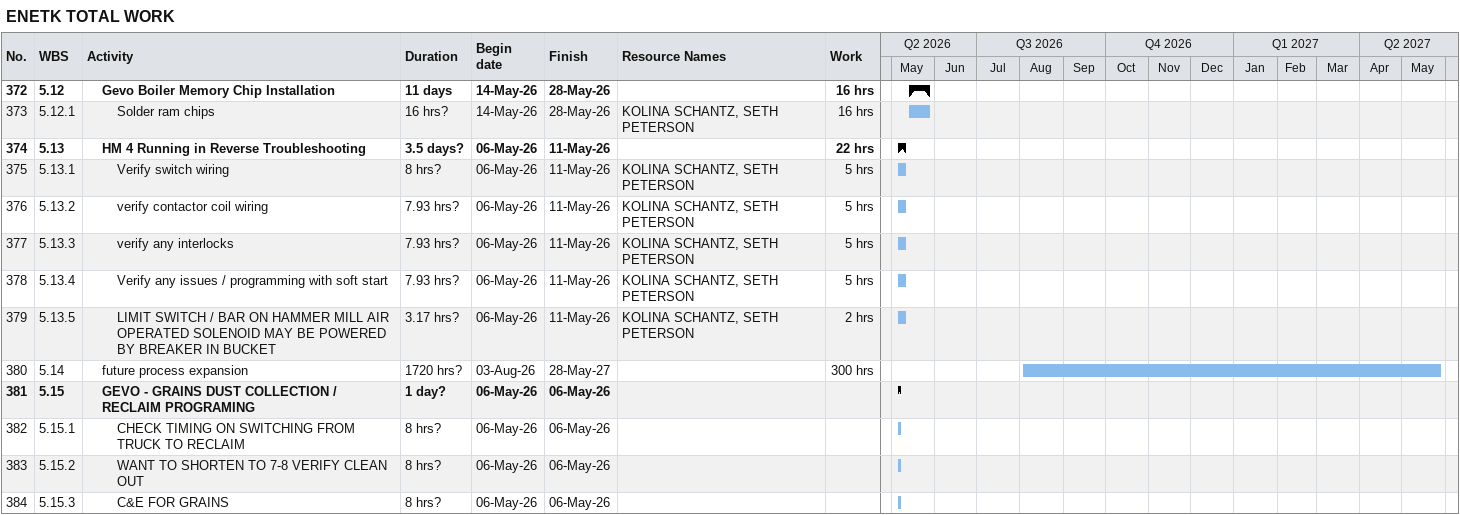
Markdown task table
ENETK TOTAL WORK

| ID | WBS | Task | Duration | Start | Finish | Resources | Work (h) |
|---|---|---|---|---|---|---|---|
| 372 | 5.12 | **Gevo Boiler Memory Chip Installation** | 11d | 2026-05-14 | 2026-05-28 |  | 16 |
| 373 | 5.12.1 | Solder ram chips | 16h? | 2026-05-14 | 2026-05-28 | KOLINA SCHANTZ, SETH PETERSON | 16 |
| 374 | 5.13 | **HM 4 Running in Reverse Troubleshooting** | 3.5d? | 2026-05-06 | 2026-05-11 |  | 22 |
| 375 | 5.13.1 | Verify switch wiring | 8h? | 2026-05-06 | 2026-05-11 | KOLINA SCHANTZ, SETH PETERSON | 5 |
| 376 | 5.13.2 | verify contactor coil wiring | 7.93h? | 2026-05-06 | 2026-05-11 | KOLINA SCHANTZ, SETH PETERSON | 5 |
| 377 | 5.13.3 | verify any interlocks | 7.93h? | 2026-05-06 | 2026-05-11 | KOLINA SCHANTZ, SETH PETERSON | 5 |
| 378 | 5.13.4 | Verify any issues / programming with soft start | 7.93h? | 2026-05-06 | 2026-05-11 | KOLINA SCHANTZ, SETH PETERSON | 5 |
| 379 | 5.13.5 | LIMIT SWITCH / BAR ON HAMMER MILL AIR OPERATED SOLENOID MAY BE POWERED BY BREAKER IN BUCKET | 3.17h? | 2026-05-06 | 2026-05-11 | KOLINA SCHANTZ, SETH PETERSON | 2 |
| 380 | 5.14 | future process expansion | 1720h? | 2026-08-03 | 2027-05-28 |  | 300 |
| 381 | 5.15 | **GEVO - GRAINS DUST COLLECTION / RECLAIM PROGRAMING** | 1d? | 2026-05-06 | 2026-05-06 |  |  |
| 382 | 5.15.1 | CHECK TIMING ON SWITCHING FROM TRUCK TO RECLAIM | 8h? | 2026-05-06 | 2026-05-06 |  |  |
| 383 | 5.15.2 | WANT TO SHORTEN TO 7-8 VERIFY CLEAN OUT | 8h? | 2026-05-06 | 2026-05-06 |  |  |
| 384 | 5.15.3 | C&E FOR GRAINS | 8h? | 2026-05-06 | 2026-05-06 |  |  |
